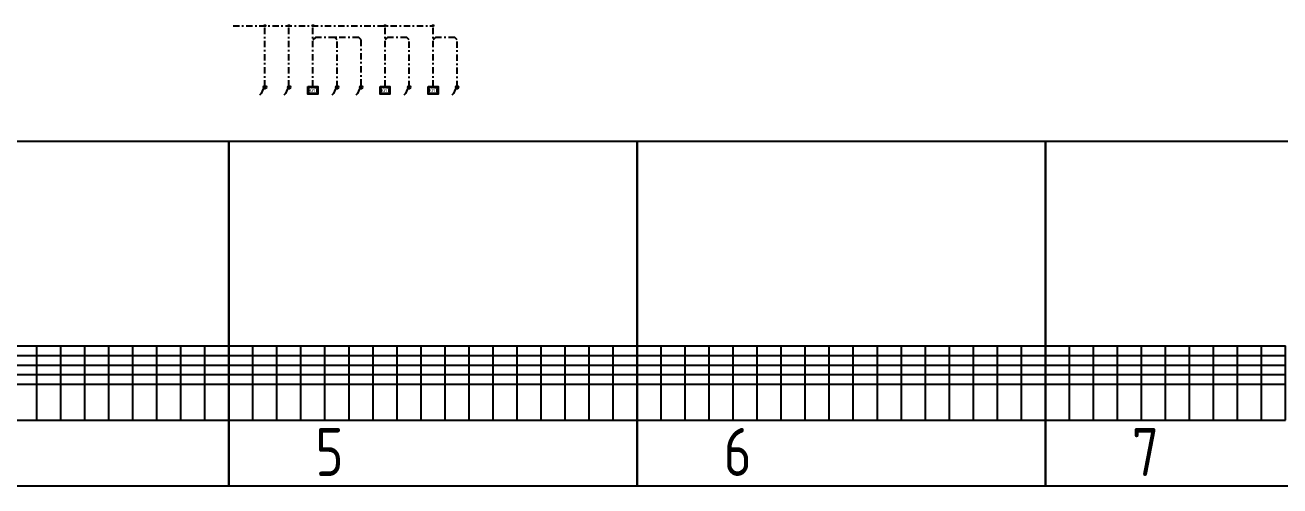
# Model space of a CAD drawing. Header units: millimetres. Extents: x -205 to 4435, y 0 to 4374.
# Drawn here: x 1245 to 2290, y 1291 to 1675 of the extents above; entities that cross this region are included whole.
import ezdxf
from ezdxf.enums import TextEntityAlignment as Align

# ---------------------------------------------------------------- set-up
doc = ezdxf.new("R2010")
doc.units = ezdxf.units.MM
doc.set_wipeout_variables(frame=1)
doc.linetypes.add('Штрихштриховая', pattern=[10.936111, 5.291667, -2.116667, 1.411111, -2.116667])
doc.layers.add('0_UNC_12 ДСУП. Оборудование', color=104, linetype='Continuous')
doc.layers.add('SX_TABLE', color=7, linetype='Continuous')
doc.styles.add('SX_GOST', font='GOST2304A_0.ttf')
doc.styles.add('Unecom', font='GOST2304A_0.ttf', dxfattribs={"height": 2.5})
doc.styles.add('СПДС1.8', font='isocpeur.ttf', dxfattribs={"width": 0.8, "height": 1.8})

# ---------------------------------------------------------------- blocks, each defined once
blk = doc.blocks.new('*U212')
h = blk.add_hatch()
h.set_pattern_fill('ANGLE', color=0)
h.set_pattern_definition([(0, (-2.5674, 3.856), (0, 6.985), [5.08, -1.905]), (90, (-2.5674, 3.856), (-6.985, 4e-16), [5.08, -1.905])])
h.paths.add_polyline_path([(1.2, -1.3, 1), (-1.3, -1.3, 1)])
at = {"linetype": 'ByBlock'}
h = blk.add_hatch(color=0, dxfattribs=at)
h.dxf.hatch_style = 1
h.paths.add_polyline_path([(1.2, -1.3, 1), (-1.3, -1.3, 1)])
at = {"color": 0, "linetype": 'ByBlock'}
blk.add_circle((0, -1.3), 1.25, dxfattribs=at)
at = {"color": 0, "linetype": 'ByBlock', "start_tangent": (-9.510702, -2.8276), "end_tangent": (-11.984182, -3.983771)}
blk.add_spline([(0, -1.3), (-4.5, -7.9)], degree=3, dxfattribs=at)
blk = doc.blocks.new('*U214')
at = {"color": 0, "linetype": 'ByBlock'}
blk.add_wipeout([(1.88, 2.52), (1.88, -2.48), (-1.87, -2.48), (-1.87, 2.52)], dxfattribs=at)
at = {"color": 0, "linetype": 'ByBlock', "lineweight": -2}
for points in [[(1.88, 2.52), (1.88, -2.48), (-1.87, -2.48), (-1.87, 2.52)], [(1.52, 2.16), (1.52, -2.13), (-1.51, -2.13), (-1.51, 2.16)]]:
    blk.add_lwpolyline(points, close=True, dxfattribs=at)
at = {"color": 0, "linetype": 'ByBlock', "lineweight": -2, "style": 'СПДС1.8', "width": 0.8}
blk.add_text('КУП', height=1.8, rotation=270, dxfattribs=at).set_placement((0.01, 0.02), align=Align.MIDDLE_CENTER)
blk = doc.blocks.new('*U213')
at = {"color": 0, "linetype": 'ByBlock'}
blk.add_wipeout([(1.88, 2.52), (1.88, -2.48), (-1.87, -2.48), (-1.87, 2.52)], dxfattribs=at)
at = {"color": 0, "linetype": 'ByBlock', "lineweight": -2}
for points in [[(1.88, 2.52), (1.88, -2.48), (-1.87, -2.48), (-1.87, 2.52)], [(1.52, 2.16), (1.52, -2.13), (-1.51, -2.13), (-1.51, 2.16)]]:
    blk.add_lwpolyline(points, close=True, dxfattribs=at)
at = {"color": 0, "linetype": 'ByBlock', "lineweight": -2, "style": 'СПДС1.8', "width": 0.8}
blk.add_text('КУП', height=1.8, rotation=270, dxfattribs=at).set_placement((0.01, 0.02), align=Align.MIDDLE_CENTER)
blk = doc.blocks.new('SX_TCOL')
for p, q in [((-10, 62), (10, 62)), ((-10, 54), (10, 54)), ((10, 0), (10, 62)), ((-10, 46), (10, 46)), ((-10, 38), (10, 38)), ((-10, 30), (10, 30)), ((-10, 0), (10, 0))]:
    blk.add_line(p, q)
at = {"style": 'SX_GOST'}
for tag, p in [('CAB1', (-2.6, 90)), ('CAB2', (2.6, 90)), ('NAME1', (-3.6, 15)), ('NAME2', (0, 15)), ('NAME3', (3.6, 15))]:
    blk.add_attdef(tag, text='', height=2.5, rotation=90, dxfattribs=at).set_placement(p, align=Align.MIDDLE)
for tag, p in [('LINE', (0, 58)), ('POW', (0, 42)), ('PH', (0, 50)), ('CUR', (0, 34))]:
    blk.add_attdef(tag, text='', height=2.5, dxfattribs=at).set_placement(p, align=Align.MIDDLE)

msp = doc.modelspace()

# ---------------------------------------------------------------- linework, layer by layer
at = {"color": 3, "linetype": 'Штрихштриховая'}
for points in [[(1418.4, 1674.4), (1585, 1674.4)], [(1445, 1623.7), (1445, 1674.4)], [(1465, 1623.7), (1465, 1674.4)], [(1525.1, 1624.5), (1525.1, 1662.6), (1523.1, 1664.6), (1503.1, 1664.6)]]:
    msp.add_lwpolyline(points, dxfattribs=at)
at = {"color": 6}
for points in [[(1415, 1578), (1075, 1578), (1075, 1291), (1415, 1291), (1415, 1578)], [(1755, 1578), (1415, 1578), (1415, 1291), (1755, 1291), (1755, 1578)], [(2095, 1578), (1755, 1578), (1755, 1291), (2095, 1291), (2095, 1578)], [(2435, 1578), (2095, 1578), (2095, 1291), (2435, 1291), (2435, 1578)]]:
    msp.add_lwpolyline(points, dxfattribs=at)
at = {"color": 0, "linetype": 'ByBlock', "lineweight": -3}
for centre in [(1445, 1674.4), (1465, 1674.4), (1485, 1674.4), (1545, 1674.4), (1585, 1674.4)]:
    msp.add_circle(centre, 0.575, dxfattribs=at)

# ---------------------------------------------------------------- block references
at = {"color": 3, "linetype": 'ByBlock'}
for p in [(1445, 1624.5), (1465.1, 1624.5), (1505.1, 1624.5), (1525.1, 1624.5), (1565.1, 1624.5), (1605.1, 1624.5)]:
    msp.add_blockref('*U212', p, dxfattribs=at)
at = {"layer": '0_UNC_12 ДСУП. Оборудование', "color": 3, "lineweight": -3, "xscale": 1.659939670992137, "yscale": 1.659939670992137, "zscale": 1.659939670992137, "rotation": 90}
for name, p in [('*U213', (1485, 1620.6)), ('*U214', (1545, 1620.6)), ('*U214', (1585, 1620.6))]:
    msp.add_blockref(name, p, dxfattribs=at)
at = {"layer": 'SX_TABLE'}
for p in [(1245, 1345.7), (1265, 1345.7), (1285, 1345.7), (1305, 1345.7), (1325, 1345.7), (1345, 1345.7), (1365, 1345.7), (1385, 1345.7), (1405, 1345.7), (1425, 1345.7), (1445, 1345.7), (1465, 1345.7), (1485, 1345.7), (1505, 1345.7), (1525, 1345.7), (1545, 1345.7), (1565, 1345.7), (1585, 1345.7), (1605, 1345.7), (1625, 1345.7), (1645, 1345.7), (1665, 1345.7), (1685, 1345.7), (1705, 1345.7), (1725, 1345.7), (1745, 1345.7), (1765, 1345.7), (1785, 1345.7), (1805, 1345.7), (1825, 1345.7), (1845, 1345.7), (1865, 1345.7), (1885, 1345.7), (1905, 1345.7), (1925, 1345.7), (1945, 1345.7), (1965, 1345.7), (1985, 1345.7), (2005, 1345.7), (2025, 1345.7), (2045, 1345.7), (2065, 1345.7), (2085, 1345.7), (2105, 1345.7), (2125, 1345.7), (2145, 1345.7), (2165, 1345.7), (2185, 1345.7), (2205, 1345.7), (2225, 1345.7), (2245, 1345.7), (2265, 1345.7), (2285, 1345.7)]:
    msp.add_blockref('SX_TCOL', p, dxfattribs=at)

# ---------------------------------------------------------------- texts
at = {"layer": 'Defpoints', "color": 6, "char_height": 40, "attachment_point": 1, "style": 'Unecom'}
for s, insert in [('5', (1487, 1339.3)), ('6', (1827, 1339.3)), ('7', (2167, 1339.3))]:
    msp.add_mtext_dynamic_manual_height_columns(s, width=99.921, gutter_width=12.5, heights=[0], dxfattribs=dict(at, insert=insert))

# ---------------------------------------------------------------- next in the draw order: linework, layer by layer
at = {"color": 3, "linetype": 'Штрихштриховая'}
for points in [[(1485, 1623.7), (1485, 1674.4)], [(1545, 1623.7), (1545, 1674.4)], [(1585, 1623.7), (1585, 1674.4)], [(1505.1, 1623.3), (1505.1, 1662.6), (1503.1, 1664.6), (1487, 1664.6), (1485, 1662.6), (1485, 1662.6)], [(1565.1, 1623.3), (1565.1, 1662.6), (1563.1, 1664.6), (1547, 1664.6), (1545, 1662.6), (1545, 1662.6)], [(1605.1, 1623.3), (1605.1, 1662.6), (1603.1, 1664.6), (1587, 1664.6), (1585, 1662.6), (1585, 1662.6)]]:
    msp.add_lwpolyline(points, dxfattribs=at)

doc.saveas('drawing.dxf')
